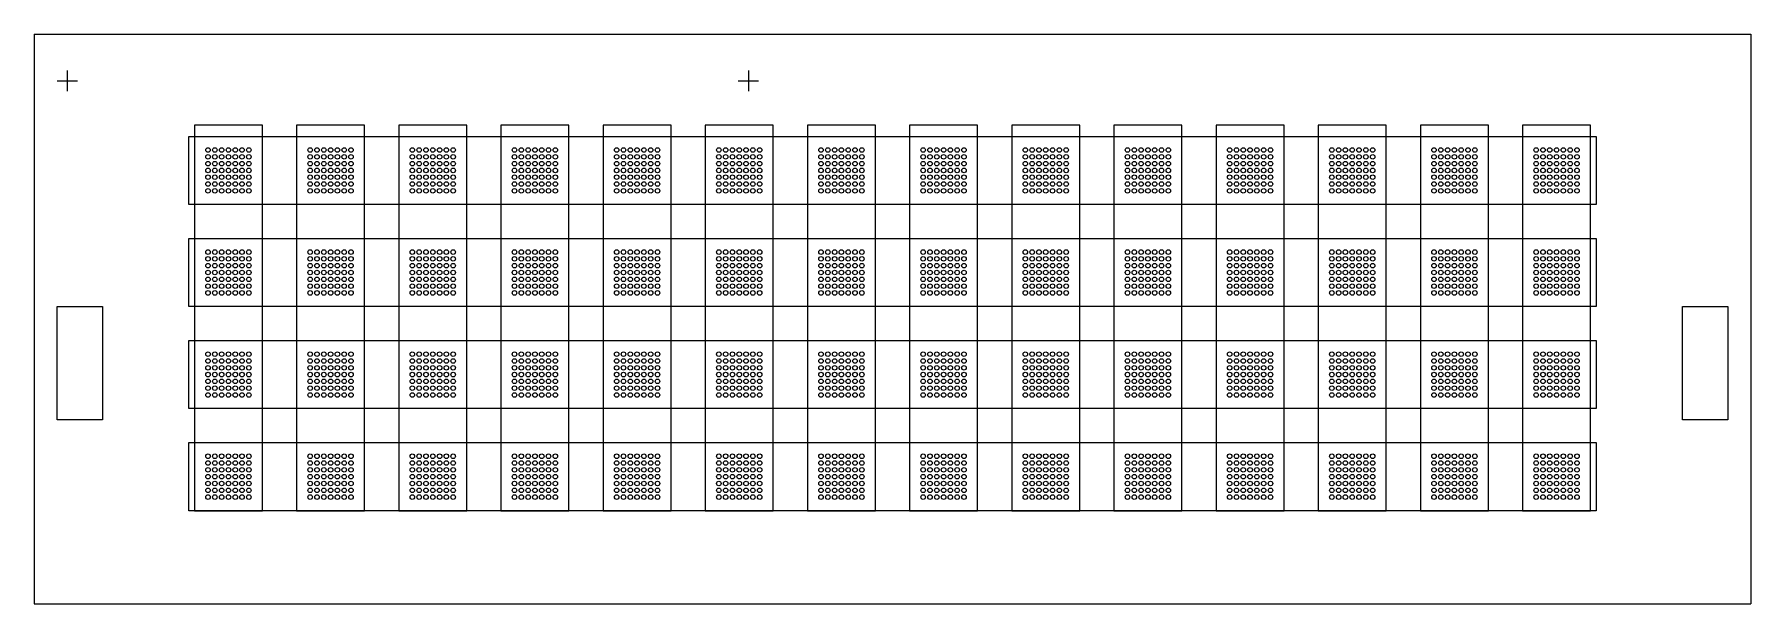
# Model space of a CAD drawing. Header units: millimetres. Extents: x 7430 to 83030, y 3290 to 28390.
import ezdxf

# ---------------------------------------------------------------- set-up
doc = ezdxf.new("R2010")
doc.units = ezdxf.units.MM
doc.layers.add('channel', color=2, linetype='Continuous')
doc.layers.add('sample', color=82, linetype='Continuous')

# ---------------------------------------------------------------- blocks, each defined once
blk = doc.blocks.new('*U1')
at = {"layer": 'channel', "color": 40}
for p, q in [((-1500, 8500), (-1500, -8500)), ((1500, 8500), (-1500, 8500)), ((1500, -8500), (1500, 8500)), ((-1500, -8500), (1500, -8500))]:
    blk.add_line(p, q, dxfattribs=at)
blk = doc.blocks.new('*U2')
at = {"layer": 'channel', "color": 0, "linetype": 'ByBlock', "lineweight": -2, "transparency": 16777216}
for p in [(0, 0), (4500, 0), (9000, 0), (13500, 0), (18000, 0), (22500, 0), (27000, 0), (31500, 0), (36000, 0), (40500, 0), (45000, 0), (49500, 0), (54000, 0), (58500, 0)]:
    blk.add_blockref('*U1', p, dxfattribs=at)
blk = doc.blocks.new('*U3')
at = {"layer": 'channel', "color": 40}
for p, q in [((-31000, 1500), (31000, 1500)), ((-31000, -1500), (-31000, 1500)), ((31000, 1500), (31000, -1500)), ((31000, -1500), (-31000, -1500))]:
    blk.add_line(p, q, dxfattribs=at)
blk = doc.blocks.new('*U4')
at = {"layer": 'channel', "color": 0, "linetype": 'ByBlock', "lineweight": -2, "transparency": 16777216}
for p in [(0, 0), (0, -4500), (0, -9000), (0, -13500)]:
    blk.add_blockref('*U3', p, dxfattribs=at)
blk = doc.blocks.new('*U16')
at = {"layer": 'sample'}
blk.add_circle((0, 0), 100, dxfattribs=at)
blk = doc.blocks.new('*U18')
at = {"layer": 'sample', "color": 0, "linetype": 'ByBlock', "lineweight": -2, "transparency": 16777216}
for p in [(0, 0), (300, 0), (600, 0), (900, 0), (1200, 0), (1500, 0), (1800, 0), (0, -300), (0, -600), (300, -300), (300, -600), (600, -300), (600, -600), (900, -300), (900, -600), (1200, -300), (1200, -600), (1500, -300), (1500, -600), (1800, -300), (1800, -600), (0, -900), (0, -1200), (0, -1500), (300, -900), (300, -1200), (300, -1500), (600, -900), (600, -1200), (600, -1500), (900, -900), (900, -1200), (900, -1500), (1200, -900), (1200, -1200), (1200, -1500), (1500, -900), (1500, -1200), (1500, -1500), (1800, -900), (1800, -1200), (1800, -1500), (0, -1800), (300, -1800), (600, -1800), (900, -1800), (1200, -1800), (1500, -1800), (1800, -1800)]:
    blk.add_blockref('*U16', p, dxfattribs=at)
blk = doc.blocks.new('*U14')
at = {"layer": 'sample'}
blk.add_blockref('*U18', (-900, 900), dxfattribs=at)
blk = doc.blocks.new('*U15')
at = {"layer": 'sample', "color": 0, "linetype": 'ByBlock', "lineweight": -2, "transparency": 16777216}
for p in [(0, 0), (4500, 0), (9000, 0), (13500, 0), (18000, 0), (22500, 0), (27000, 0), (31500, 0), (36000, 0), (40500, 0), (45000, 0), (49500, 0), (54000, 0), (58500, 0), (0, -4500), (4500, -4500), (9000, -4500), (13500, -4500), (18000, -4500), (22500, -4500), (27000, -4500), (31500, -4500), (36000, -4500), (40500, -4500), (45000, -4500), (49500, -4500), (54000, -4500), (58500, -4500), (0, -9000), (4500, -9000), (9000, -9000), (13500, -9000), (18000, -9000), (22500, -9000), (27000, -9000), (31500, -9000), (36000, -9000), (40500, -9000), (45000, -9000), (49500, -9000), (54000, -9000), (58500, -9000), (0, -13500), (4500, -13500), (9000, -13500), (13500, -13500), (18000, -13500), (22500, -13500), (27000, -13500), (31500, -13500), (36000, -13500), (40500, -13500), (45000, -13500), (49500, -13500), (54000, -13500), (58500, -13500)]:
    blk.add_blockref('*U14', p, dxfattribs=at)

msp = doc.modelspace()

# ---------------------------------------------------------------- linework, layer by layer
for p, q in [((7430, 28390), (83030, 28390)), ((7430, 28390), (7430, 3290)), ((83030, 28390), (83030, 3290)), ((8880, 26790), (8880, 25890)), ((38880, 26790), (38880, 25890)), ((8430, 26340), (9330, 26340)), ((38430, 26340), (39330, 26340)), ((8430, 16390), (10430, 16390)), ((8430, 11390), (8430, 16390)), ((8430, 16390), (10430, 16390)), ((8430, 11390), (8430, 16390)), ((8430, 16390), (10430, 16390)), ((8430, 11390), (8430, 16390)), ((10430, 16390), (10430, 11390)), ((10430, 16390), (10430, 11390)), ((10430, 16390), (10430, 11390)), ((80030, 16390), (82030, 16390)), ((80030, 11390), (80030, 16390)), ((80030, 16390), (82030, 16390)), ((80030, 11390), (80030, 16390)), ((80030, 16390), (82030, 16390)), ((80030, 11390), (80030, 16390)), ((82030, 16390), (82030, 11390)), ((82030, 16390), (82030, 11390)), ((82030, 16390), (82030, 11390)), ((10430, 11390), (8430, 11390)), ((10430, 11390), (8430, 11390)), ((10430, 11390), (8430, 11390)), ((82030, 11390), (80030, 11390)), ((82030, 11390), (80030, 11390)), ((82030, 11390), (80030, 11390)), ((7430, 3290), (83030, 3290))]:
    msp.add_line(p, q)

# ---------------------------------------------------------------- block references
at = {"layer": 'channel', "color": 40}
for name, p in [('*U2', (15980, 15890)), ('*U4', (45230, 22390))]:
    msp.add_blockref(name, p, dxfattribs=at)
at = {"layer": 'sample'}
msp.add_blockref('*U15', (15980, 22390), dxfattribs=at)

doc.saveas('drawing.dxf')
